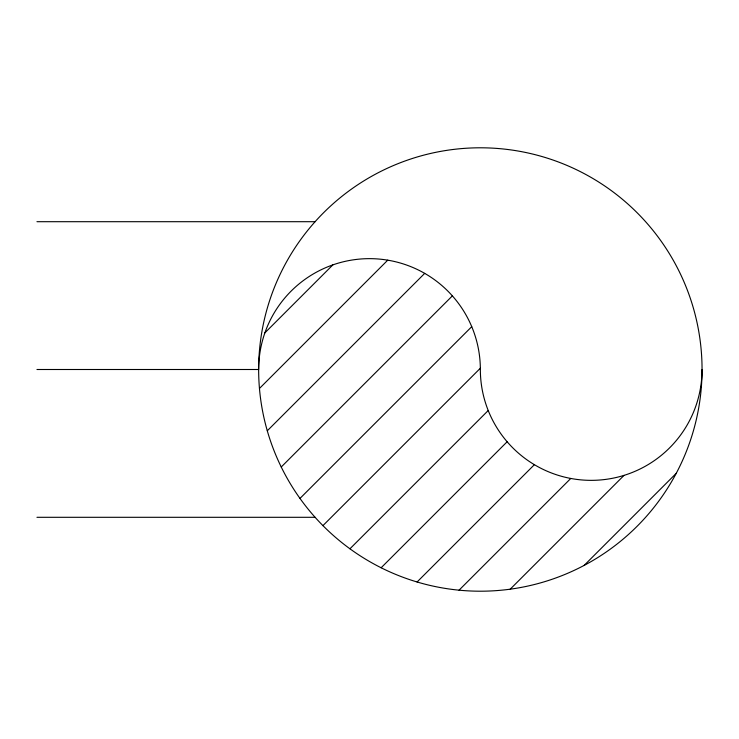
<?xml version="1.0" encoding="UTF-8"?>
<svg xmlns="http://www.w3.org/2000/svg" width="739" height="739" viewBox="0 0 739 739"><rect width="100%" height="100%" fill="white"/><g stroke="black" fill="none" stroke-linecap="round" stroke-linejoin="round"><path stroke-width="1.11" d="M264.876 332.864L332.864 264.876M259.463 388.446L387.744 260.165M267.287 430.782L424.703 273.375M281.236 467.002L452.37 295.877M299.988 498.419L471.741 326.666M322.943 525.623L480.341 368.225M349.944 548.791L488.22 410.514M381.139 567.764L507.139 441.756M417.082 581.981L534.38 464.683M459.048 590.175L570.776 478.456M510.215 589.177L624.012 475.38M584.17 565.39L676.24 473.329M36.95 221.7L315.1 221.7M36.95 369.5L258.65 369.5A110.85 110.85 0 0 1 369.5 258.65A110.85 110.85 0 0 1 480.35 369.5A110.85 110.85 0 0 0 591.2 480.35A110.85 110.85 0 0 0 702.05 369.509A221.7 221.7 0 0 0 369.5 177.499A221.7 221.7 0 0 0 369.5 561.501A221.7 221.7 0 0 0 702.05 369.5M36.95 517.3L315.11 517.3"/></g></svg>
